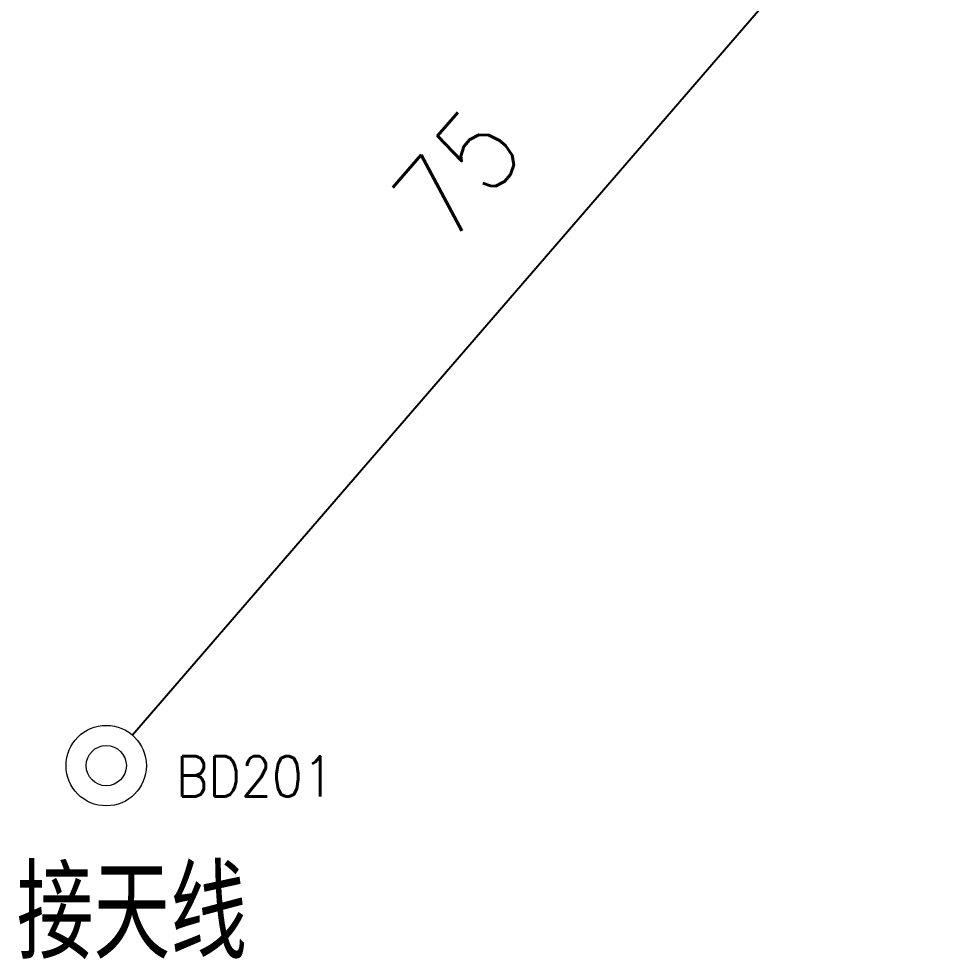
# Model space of a CAD drawing. Header units: inches. Extents: x 47316 to 59086, y 3141 to 11743.
# Drawn here: x 53557.5 to 53616.1, y 6166.9 to 6225.4 of the extents above; entities that cross this region are included whole.
import ezdxf

# ---------------------------------------------------------------- set-up
doc = ezdxf.new("R2010")
doc.units = ezdxf.units.IN
doc.header["$MEASUREMENT"] = 0
doc.styles.add('MtX_FangSong_GB2312', font='')
doc.styles.get("Standard").update_dxf_attribs({"font": ''})
doc.styles.get('MtX_FangSong_GB2312').set_extended_font_data('FangSong_GB2312')
doc.styles.get('Standard').set_extended_font_data('SimSun')
doc.linetypes.add('_VH_UNTAPED', pattern='A,0.0001,[17,VeSys.shx,S=0.1,R=0,X=0,Y=0],-0.4', length=0.4001)

msp = doc.modelspace()

# ---------------------------------------------------------------- linework, layer by layer
at = {"color": 0, "linetype": '_VH_UNTAPED', "ltscale": 5}
msp.add_line((53616.077, 6240.474), (53564.555, 6180.853), dxfattribs=at)
at = {"color": 0, "linetype": 'Continuous', "lineweight": 15}
for radius in [2.5, 1.25]:
    msp.add_circle((53562.92, 6178.961), radius, dxfattribs=at)

# ---------------------------------------------------------------- texts
at = {"color": 0, "style": 'MtX_FangSong_GB2312', "width": 0.7}
msp.add_text('接天线', height=5, dxfattribs=at).set_placement((53557.353, 6167.494))
at = {"color": 7, "linetype": '_VH_UNTAPED', "lineweight": 18, "ltscale": 5, "insert": (53580.368, 6214.446), "char_height": 5, "width": 8.57143, "attachment_point": 1, "rotation": 49.16785}
msp.add_mtext('\\Fromans.shx;\\W0.9000000000;\\T1.0000000000;\\o\\l75', dxfattribs=at)
at = {"color": 21, "linetype": 'Continuous', "lineweight": 15, "insert": (53567.246, 6179.549), "char_height": 2.5, "width": 10.92857, "attachment_point": 1}
msp.add_mtext('\\Fromans.shx;\\W0.9000000000;\\T1.0000000000;\\o\\lBD201', dxfattribs=at)

doc.saveas('drawing.dxf')
